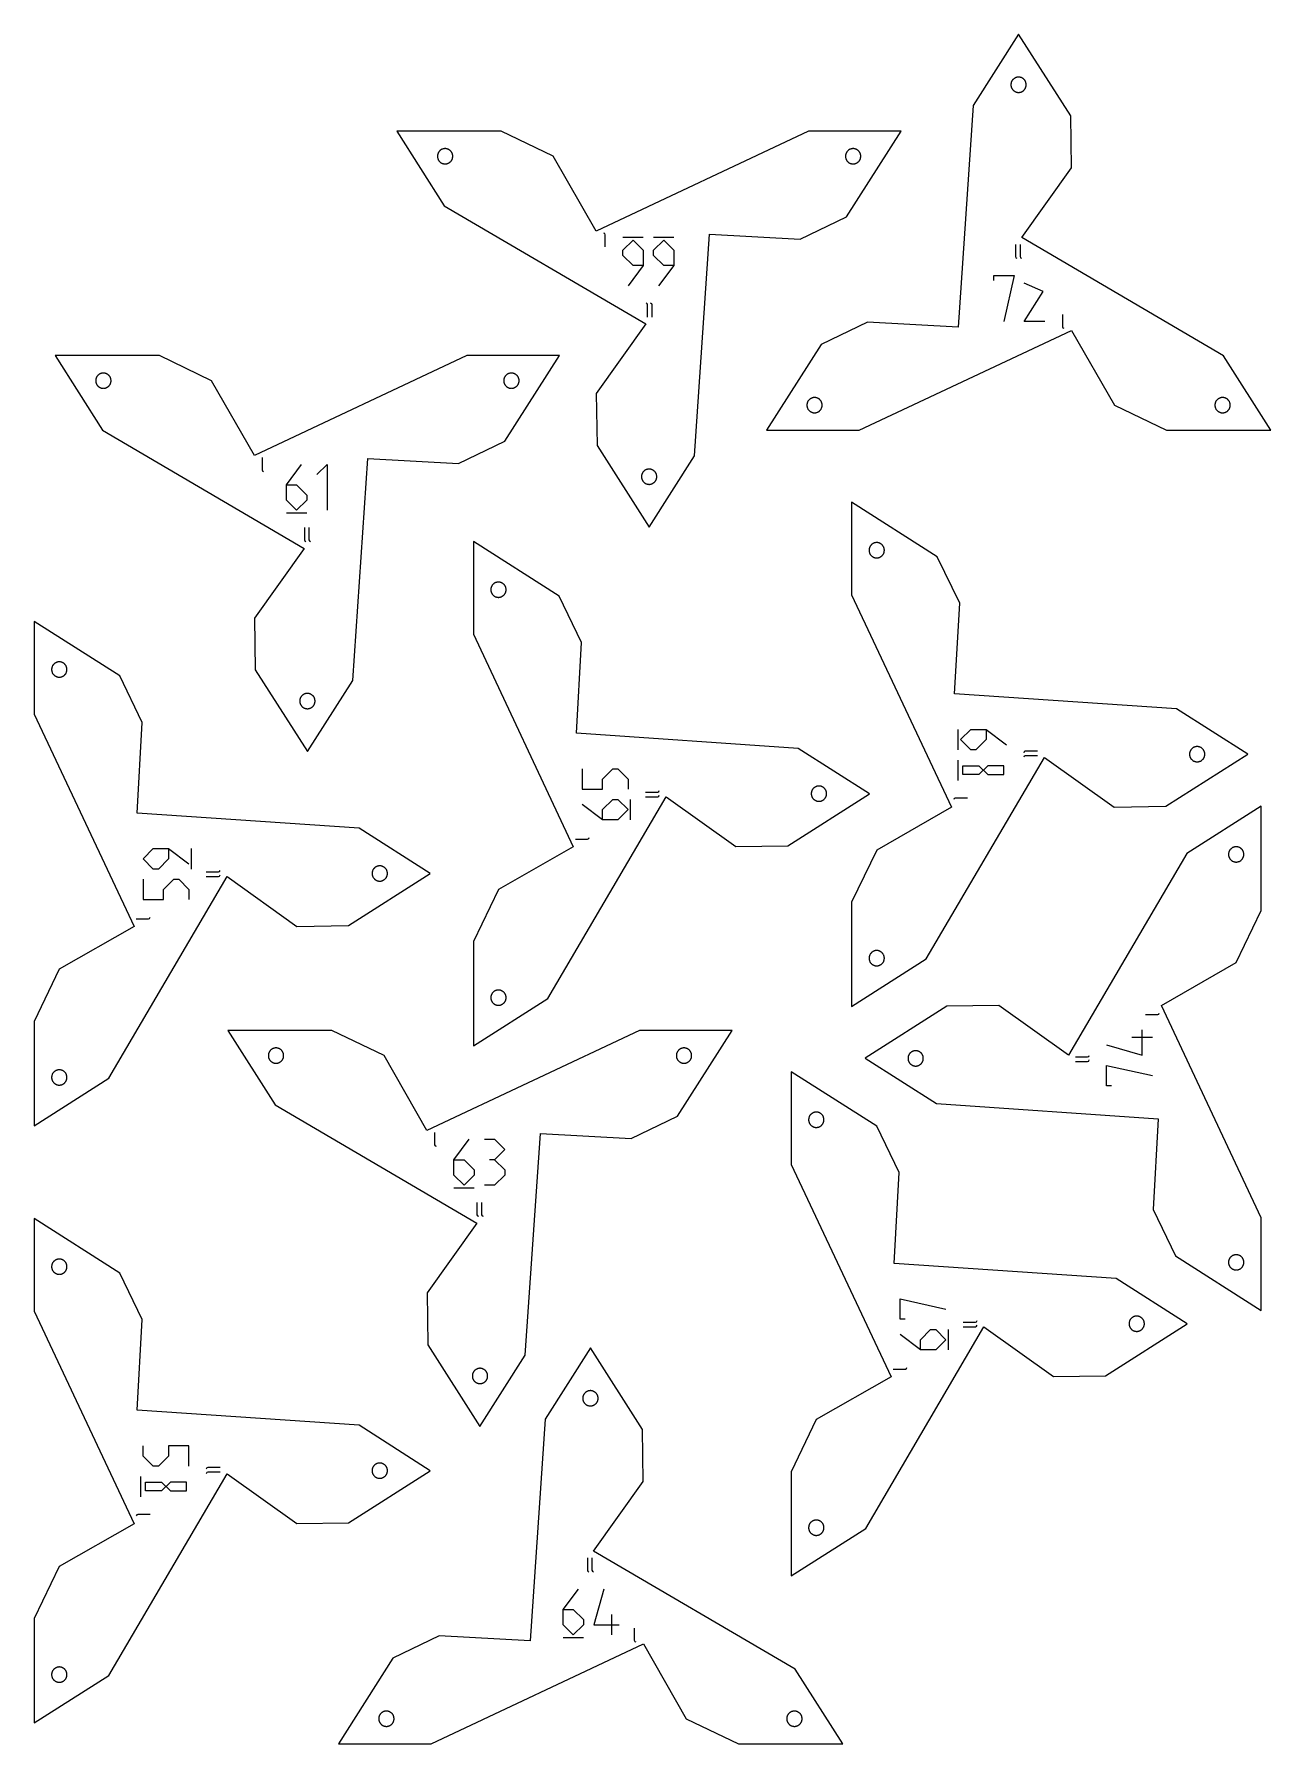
# Model space of a CAD drawing. Header units: centimetres. Extents: x 28 to 347, y 121 to 156.
# Drawn here: x 250.3 to 274.54, y 120.98 to 154.5 of the extents above; entities that cross this region are included whole.
import ezdxf

# ---------------------------------------------------------------- set-up
doc = ezdxf.new("R2010")
doc.units = ezdxf.units.CM
for name, color, linetype, true_color in [('Layer 01', 12, 'Continuous', 0xc80000), ('Layer 02', 192, 'Continuous', 0x7d26cd), ('Layer 03', 5, 'Continuous', 0x0000ff)]:
    doc.layers.add(name, color=color, linetype=linetype, true_color=true_color)

# ---------------------------------------------------------------- blocks, each defined once
blk = doc.blocks.new('k58')
at = {"layer": 'Layer 01'}
blk.add_lwpolyline([(250.298, 131.276), (250.298, 129.458), (252.257, 125.293), (250.79, 124.455), (250.298, 123.432), (250.298, 121.387), (251.759, 122.317), (254.079, 126.271), (255.445, 125.297), (256.462, 125.311), (258.065, 126.332), (256.667, 127.222), (252.318, 127.517), (252.417, 129.298), (251.978, 130.207)], close=True, dxfattribs=at)
for points in [[(250.79, 130.183), (250.64, 130.183), (250.64, 130.333), (250.64, 130.483), (250.79, 130.483), (250.94, 130.483), (250.94, 130.333), (250.94, 130.183), (250.79, 130.183)], [(257.074, 126.183), (256.924, 126.183), (256.924, 126.333), (256.924, 126.483), (257.074, 126.483), (257.224, 126.483), (257.224, 126.333), (257.224, 126.183), (257.074, 126.183)], [(250.79, 122.183), (250.64, 122.183), (250.64, 122.333), (250.64, 122.483), (250.79, 122.483), (250.94, 122.483), (250.94, 122.333), (250.94, 122.183), (250.79, 122.183)]]:
    blk.add_rational_spline(points, [1, 0.707106781187, 1, 0.707106781187, 1, 0.707106781187, 1, 0.707106781187, 1], degree=2, knots=[-0.9424778, -0.9424778, -0.9424778, -0.7068583, -0.7068583, -0.4712389, -0.4712389, -0.2356194, -0.2356194, 0, 0, 0], dxfattribs=at)
at = {"layer": 'Layer 02'}
for p, q in [((252.433, 126.62), (252.433, 126.82)), ((253.333, 126.82), (252.933, 126.82)), ((252.933, 126.82), (252.933, 126.62)), ((253.333, 126.42), (253.333, 126.82)), ((252.633, 126.42), (252.433, 126.62)), ((252.733, 126.42), (252.633, 126.42)), ((252.933, 126.62), (252.733, 126.42)), ((252.383, 126.22), (252.383, 125.82)), ((252.48, 125.935), (252.48, 126.105)), ((252.48, 126.105), (252.795, 126.105)), ((252.97, 126.105), (252.795, 125.935)), ((252.795, 126.105), (252.97, 125.935)), ((253.286, 126.105), (252.97, 126.105)), ((253.286, 125.935), (253.286, 126.105)), ((252.795, 125.935), (252.48, 125.935)), ((252.97, 125.935), (253.286, 125.935))]:
    blk.add_line(p, q, dxfattribs=at)
at = {"layer": 'Layer 03'}
for p, q in [((253.943, 126.394), (253.703, 126.394)), ((253.943, 126.304), (253.703, 126.304)), ((252.569, 125.474), (252.329, 125.474))]:
    blk.add_line(p, q, dxfattribs=at)
for centre in [(253.703, 126.364), (253.703, 126.274), (252.329, 125.444)]:
    blk.add_arc(centre, 0.03, 90, 180, dxfattribs=at)
blk = doc.blocks.new('k59')
at = {"layer": 'Layer 01'}
blk.add_lwpolyline([(250.298, 142.987), (250.298, 141.169), (252.257, 137.004), (250.79, 136.165), (250.298, 135.143), (250.298, 133.098), (251.759, 134.028), (254.079, 137.982), (255.445, 137.007), (256.462, 137.022), (258.065, 138.042), (256.667, 138.932), (252.318, 139.228), (252.417, 141.008), (251.978, 141.917)], close=True, dxfattribs=at)
for points in [[(250.79, 142.194), (250.94, 142.194), (250.94, 142.044), (250.94, 141.894), (250.79, 141.894), (250.64, 141.894), (250.64, 142.044), (250.64, 142.194), (250.79, 142.194)], [(257.074, 138.194), (257.224, 138.194), (257.224, 138.044), (257.224, 137.894), (257.074, 137.894), (256.924, 137.894), (256.924, 138.044), (256.924, 138.194), (257.074, 138.194)], [(250.79, 134.194), (250.94, 134.194), (250.94, 134.044), (250.94, 133.894), (250.79, 133.894), (250.64, 133.894), (250.64, 134.044), (250.64, 134.194), (250.79, 134.194)]]:
    blk.add_rational_spline(points, [1, 0.707106781187, 1, 0.707106781187, 1, 0.707106781187, 1, 0.707106781187, 1], degree=2, knots=[-0.9424778, -0.9424778, -0.9424778, -0.7068583, -0.7068583, -0.4712389, -0.4712389, -0.2356194, -0.2356194, 0, 0, 0], dxfattribs=at)
at = {"layer": 'Layer 02'}
for p, q in [((252.433, 138.331), (252.633, 138.531)), ((252.633, 138.531), (252.933, 138.531)), ((252.933, 138.531), (252.933, 138.331)), ((252.933, 138.531), (253.333, 138.231)), ((253.383, 138.131), (253.383, 138.531)), ((252.633, 138.131), (252.433, 138.331)), ((252.733, 138.131), (252.633, 138.131)), ((252.933, 138.331), (252.733, 138.131)), ((252.433, 137.931), (252.433, 137.531)), ((252.833, 137.731), (253.033, 137.931)), ((253.033, 137.931), (253.133, 137.931)), ((253.133, 137.931), (253.333, 137.731)), ((252.433, 137.531), (252.833, 137.531)), ((252.833, 137.531), (252.833, 137.731)), ((253.333, 137.731), (253.333, 137.531))]:
    blk.add_line(p, q, dxfattribs=at)
at = {"layer": 'Layer 03'}
for p, q in [((253.673, 138.075), (253.913, 138.075)), ((253.673, 137.985), (253.913, 137.985)), ((252.299, 137.155), (252.539, 137.155))]:
    blk.add_line(p, q, dxfattribs=at)
for centre in [(253.913, 138.105), (253.913, 138.015), (252.539, 137.185)]:
    blk.add_arc(centre, 0.03, 270, 0, dxfattribs=at)
blk = doc.blocks.new('k61')
at = {"layer": 'Layer 01'}
blk.add_lwpolyline([(260.598, 148.2), (258.78, 148.2), (254.615, 146.241), (253.777, 147.708), (252.754, 148.2), (250.709, 148.2), (251.639, 146.739), (255.593, 144.42), (254.619, 143.053), (254.633, 142.036), (255.654, 140.433), (256.544, 141.831), (256.839, 146.181), (258.62, 146.081), (259.529, 146.52)], close=True, dxfattribs=at)
for points in [[(251.805, 147.708), (251.805, 147.558), (251.655, 147.558), (251.505, 147.558), (251.505, 147.708), (251.505, 147.858), (251.655, 147.858), (251.805, 147.858), (251.805, 147.708)], [(259.805, 147.708), (259.805, 147.558), (259.655, 147.558), (259.505, 147.558), (259.505, 147.708), (259.505, 147.858), (259.655, 147.858), (259.805, 147.858), (259.805, 147.708)], [(255.805, 141.425), (255.805, 141.275), (255.655, 141.275), (255.505, 141.275), (255.505, 141.425), (255.505, 141.575), (255.655, 141.575), (255.805, 141.575), (255.805, 141.425)]]:
    blk.add_rational_spline(points, [1, 0.707106781187, 1, 0.707106781187, 1, 0.707106781187, 1, 0.707106781187, 1], degree=2, knots=[-0.9424778, -0.9424778, -0.9424778, -0.7068583, -0.7068583, -0.4712389, -0.4712389, -0.2356194, -0.2356194, 0, 0, 0], dxfattribs=at)
at = {"layer": 'Layer 02'}
for p, q in [((255.242, 145.666), (255.542, 146.066)), ((255.842, 145.866), (256.042, 146.066)), ((256.042, 146.066), (256.042, 145.166)), ((255.242, 145.666), (255.442, 145.666)), ((255.242, 145.366), (255.242, 145.666)), ((255.442, 145.666), (255.642, 145.466)), ((255.442, 145.166), (255.242, 145.366)), ((255.642, 145.366), (255.442, 145.166)), ((255.642, 145.466), (255.642, 145.366)), ((255.242, 145.116), (255.642, 145.116))]:
    blk.add_line(p, q, dxfattribs=at)
at = {"layer": 'Layer 03'}
for p, q in [((254.766, 146.2), (254.766, 145.96)), ((255.596, 144.826), (255.596, 144.586)), ((255.686, 144.826), (255.686, 144.586))]:
    blk.add_line(p, q, dxfattribs=at)
for centre in [(254.796, 145.96), (255.626, 144.586), (255.716, 144.586)]:
    blk.add_arc(centre, 0.03, 180, 270, dxfattribs=at)
blk = doc.blocks.new('k63')
at = {"layer": 'Layer 01'}
blk.add_lwpolyline([(263.981, 134.965), (262.164, 134.965), (257.999, 133.006), (257.16, 134.473), (256.137, 134.965), (254.093, 134.965), (255.023, 133.504), (258.977, 131.185), (258.002, 129.818), (258.017, 128.801), (259.037, 127.198), (259.927, 128.596), (260.223, 132.946), (262.003, 132.846), (262.912, 133.285)], close=True, dxfattribs=at)
for points in [[(255.189, 134.473), (255.189, 134.323), (255.039, 134.323), (254.889, 134.323), (254.889, 134.473), (254.889, 134.623), (255.039, 134.623), (255.189, 134.623), (255.189, 134.473)], [(263.189, 134.473), (263.189, 134.323), (263.039, 134.323), (262.889, 134.323), (262.889, 134.473), (262.889, 134.623), (263.039, 134.623), (263.189, 134.623), (263.189, 134.473)], [(259.189, 128.19), (259.189, 128.04), (259.039, 128.04), (258.889, 128.04), (258.889, 128.19), (258.889, 128.34), (259.039, 128.34), (259.189, 128.34), (259.189, 128.19)]]:
    blk.add_rational_spline(points, [1, 0.707106781187, 1, 0.707106781187, 1, 0.707106781187, 1, 0.707106781187, 1], degree=2, knots=[-0.9424778, -0.9424778, -0.9424778, -0.7068583, -0.7068583, -0.4712389, -0.4712389, -0.2356194, -0.2356194, 0, 0, 0], dxfattribs=at)
at = {"layer": 'Layer 02'}
for p, q in [((258.526, 132.431), (258.826, 132.831)), ((259.126, 132.831), (259.326, 132.831)), ((259.326, 132.831), (259.526, 132.631)), ((258.526, 132.431), (258.726, 132.431)), ((258.526, 132.131), (258.526, 132.431)), ((258.726, 132.431), (258.926, 132.231)), ((259.326, 132.431), (259.226, 132.431)), ((259.526, 132.631), (259.326, 132.431)), ((259.326, 132.431), (259.526, 132.231)), ((258.726, 131.931), (258.526, 132.131)), ((258.926, 132.131), (258.726, 131.931)), ((258.926, 132.231), (258.926, 132.131)), ((259.526, 132.131), (259.326, 131.931)), ((259.526, 132.231), (259.526, 132.131)), ((258.526, 131.881), (258.926, 131.881)), ((259.326, 131.931), (259.126, 131.931))]:
    blk.add_line(p, q, dxfattribs=at)
at = {"layer": 'Layer 03'}
for p, q in [((258.15, 132.965), (258.15, 132.725)), ((258.98, 131.591), (258.98, 131.351)), ((259.07, 131.591), (259.07, 131.351))]:
    blk.add_line(p, q, dxfattribs=at)
for centre in [(258.18, 132.725), (259.01, 131.351), (259.1, 131.351)]:
    blk.add_arc(centre, 0.03, 180, 270, dxfattribs=at)
blk = doc.blocks.new('k64')
at = {"layer": 'Layer 01'}
blk.add_lwpolyline([(256.262, 120.976), (258.08, 120.976), (262.245, 122.935), (263.083, 121.468), (264.106, 120.976), (266.15, 120.976), (265.22, 122.437), (261.267, 124.757), (262.241, 126.123), (262.226, 127.14), (261.206, 128.743), (260.316, 127.345), (260.021, 122.996), (258.24, 123.095), (257.331, 122.656)], close=True, dxfattribs=at)
for points in [[(261.354, 127.752), (261.354, 127.602), (261.204, 127.602), (261.054, 127.602), (261.054, 127.752), (261.054, 127.902), (261.204, 127.902), (261.354, 127.902), (261.354, 127.752)], [(257.354, 121.468), (257.354, 121.318), (257.204, 121.318), (257.054, 121.318), (257.054, 121.468), (257.054, 121.618), (257.204, 121.618), (257.354, 121.618), (257.354, 121.468)], [(265.354, 121.468), (265.354, 121.318), (265.204, 121.318), (265.054, 121.318), (265.054, 121.468), (265.054, 121.618), (265.204, 121.618), (265.354, 121.618), (265.354, 121.468)]]:
    blk.add_rational_spline(points, [1, 0.707106781187, 1, 0.707106781187, 1, 0.707106781187, 1, 0.707106781187, 1], degree=2, knots=[-0.9424778, -0.9424778, -0.9424778, -0.7068583, -0.7068583, -0.4712389, -0.4712389, -0.2356194, -0.2356194, 0, 0, 0], dxfattribs=at)
at = {"layer": 'Layer 02'}
for p, q in [((260.668, 123.611), (260.968, 124.011)), ((261.468, 124.011), (261.268, 123.311)), ((260.668, 123.611), (260.868, 123.611)), ((260.668, 123.311), (260.668, 123.611)), ((260.868, 123.611), (261.068, 123.411)), ((261.068, 123.411), (261.068, 123.311)), ((261.618, 123.511), (261.618, 123.111)), ((260.868, 123.111), (260.668, 123.311)), ((260.668, 123.061), (261.068, 123.061)), ((261.068, 123.311), (260.868, 123.111)), ((261.268, 123.311), (261.768, 123.311))]:
    blk.add_line(p, q, dxfattribs=at)
at = {"layer": 'Layer 03'}
for p, q in [((261.144, 124.621), (261.144, 124.381)), ((261.234, 124.621), (261.234, 124.381)), ((262.063, 123.247), (262.063, 123.007))]:
    blk.add_line(p, q, dxfattribs=at)
for centre in [(261.174, 124.381), (261.264, 124.381), (262.093, 123.007)]:
    blk.add_arc(centre, 0.03, 180, 270, dxfattribs=at)
blk = doc.blocks.new('k65')
at = {"layer": 'Layer 01'}
blk.add_lwpolyline([(258.909, 144.552), (258.909, 142.734), (260.868, 138.569), (259.401, 137.73), (258.909, 136.708), (258.909, 134.663), (260.37, 135.593), (262.689, 139.547), (264.056, 138.572), (265.073, 138.587), (266.676, 139.607), (265.278, 140.497), (260.928, 140.793), (261.028, 142.573), (260.589, 143.482)], close=True, dxfattribs=at)
for points in [[(259.401, 143.759), (259.551, 143.759), (259.551, 143.609), (259.551, 143.459), (259.401, 143.459), (259.251, 143.459), (259.251, 143.609), (259.251, 143.759), (259.401, 143.759)], [(265.684, 139.759), (265.834, 139.759), (265.834, 139.609), (265.834, 139.459), (265.684, 139.459), (265.534, 139.459), (265.534, 139.609), (265.534, 139.759), (265.684, 139.759)], [(259.401, 135.759), (259.551, 135.759), (259.551, 135.609), (259.551, 135.459), (259.401, 135.459), (259.251, 135.459), (259.251, 135.609), (259.251, 135.759), (259.401, 135.759)]]:
    blk.add_rational_spline(points, [1, 0.707106781187, 1, 0.707106781187, 1, 0.707106781187, 1, 0.707106781187, 1], degree=2, knots=[-0.9424778, -0.9424778, -0.9424778, -0.7068583, -0.7068583, -0.4712389, -0.4712389, -0.2356194, -0.2356194, 0, 0, 0], dxfattribs=at)
at = {"layer": 'Layer 02'}
for p, q in [((261.043, 140.096), (261.043, 139.696)), ((261.443, 139.896), (261.643, 140.096)), ((261.443, 139.696), (261.443, 139.896)), ((261.643, 140.096), (261.743, 140.096)), ((261.743, 140.096), (261.943, 139.896)), ((261.943, 139.896), (261.943, 139.696)), ((261.043, 139.696), (261.443, 139.696)), ((261.443, 139.296), (261.643, 139.496)), ((261.643, 139.496), (261.743, 139.496)), ((261.743, 139.496), (261.943, 139.296)), ((261.993, 139.096), (261.993, 139.496)), ((261.443, 139.096), (261.043, 139.396)), ((261.443, 139.096), (261.443, 139.296)), ((261.943, 139.296), (261.743, 139.096)), ((261.743, 139.096), (261.443, 139.096))]:
    blk.add_line(p, q, dxfattribs=at)
at = {"layer": 'Layer 03'}
for p, q in [((262.283, 139.64), (262.523, 139.64)), ((262.283, 139.55), (262.523, 139.55)), ((260.909, 138.72), (261.149, 138.72))]:
    blk.add_line(p, q, dxfattribs=at)
for centre, end in [((262.523, 139.67), 0), ((262.523, 139.58), 360), ((261.149, 138.75), 0)]:
    blk.add_arc(centre, 0.03, 270, end, dxfattribs=at)
blk = doc.blocks.new('k66')
at = {"layer": 'Layer 01'}
blk.add_lwpolyline([(267.297, 152.6), (265.479, 152.6), (261.314, 150.642), (260.476, 152.109), (259.453, 152.6), (257.409, 152.6), (258.339, 151.14), (262.292, 148.82), (261.318, 147.454), (261.333, 146.437), (262.353, 144.834), (263.243, 146.232), (263.538, 150.581), (265.319, 150.482), (266.228, 150.92)], close=True, dxfattribs=at)
for points in [[(258.205, 152.109), (258.205, 152.259), (258.355, 152.259), (258.505, 152.259), (258.505, 152.109), (258.505, 151.959), (258.355, 151.959), (258.205, 151.959), (258.205, 152.109)], [(266.205, 152.109), (266.205, 152.259), (266.355, 152.259), (266.505, 152.259), (266.505, 152.109), (266.505, 151.959), (266.355, 151.959), (266.205, 151.959), (266.205, 152.109)], [(262.205, 145.825), (262.205, 145.975), (262.355, 145.975), (262.505, 145.975), (262.505, 145.825), (262.505, 145.675), (262.355, 145.675), (262.205, 145.675), (262.205, 145.825)]]:
    blk.add_rational_spline(points, [1, 0.707106781187, 1, 0.707106781187, 1, 0.707106781187, 1, 0.707106781187, 1], degree=2, knots=[-0.9424778, -0.9424778, -0.9424778, -0.7068583, -0.7068583, -0.4712389, -0.4712389, -0.2356194, -0.2356194, 0, 0, 0], dxfattribs=at)
at = {"layer": 'Layer 02'}
for p, q in [((262.241, 150.516), (261.841, 150.516)), ((261.841, 150.266), (262.041, 150.466)), ((261.841, 150.166), (261.841, 150.266)), ((262.041, 150.466), (262.241, 150.266)), ((262.241, 150.266), (262.241, 149.966)), ((262.841, 150.516), (262.441, 150.516)), ((262.441, 150.266), (262.641, 150.466)), ((262.441, 150.166), (262.441, 150.266)), ((262.641, 150.466), (262.841, 150.266)), ((262.841, 150.266), (262.841, 149.966)), ((262.041, 149.966), (261.841, 150.166)), ((262.241, 149.966), (261.941, 149.566)), ((262.241, 149.966), (262.041, 149.966)), ((262.641, 149.966), (262.441, 150.166)), ((262.841, 149.966), (262.541, 149.566)), ((262.841, 149.966), (262.641, 149.966))]:
    blk.add_line(p, q, dxfattribs=at)
at = {"layer": 'Layer 03'}
for p, q in [((261.495, 150.33), (261.495, 150.57)), ((262.325, 148.956), (262.325, 149.196)), ((262.415, 148.956), (262.415, 149.196))]:
    blk.add_line(p, q, dxfattribs=at)
for centre in [(261.465, 150.57), (262.295, 149.196), (262.385, 149.196)]:
    blk.add_arc(centre, 0.03, 360, 90, dxfattribs=at)
blk = doc.blocks.new('k67')
at = {"layer": 'Layer 01'}
blk.add_lwpolyline([(265.14, 134.157), (265.14, 132.339), (267.098, 128.174), (265.632, 127.336), (265.14, 126.313), (265.14, 124.269), (266.601, 125.199), (268.92, 129.152), (270.286, 128.178), (271.304, 128.192), (272.907, 129.213), (271.509, 130.103), (267.159, 130.398), (267.259, 132.179), (266.82, 133.088)], close=True, dxfattribs=at)
for points in [[(265.632, 133.364), (265.782, 133.364), (265.782, 133.214), (265.782, 133.064), (265.632, 133.064), (265.482, 133.064), (265.482, 133.214), (265.482, 133.364), (265.632, 133.364)], [(271.915, 129.364), (272.065, 129.364), (272.065, 129.214), (272.065, 129.064), (271.915, 129.064), (271.765, 129.064), (271.765, 129.214), (271.765, 129.364), (271.915, 129.364)], [(265.632, 125.364), (265.782, 125.364), (265.782, 125.214), (265.782, 125.064), (265.632, 125.064), (265.482, 125.064), (265.482, 125.214), (265.482, 125.364), (265.632, 125.364)]]:
    blk.add_rational_spline(points, [1, 0.707106781187, 1, 0.707106781187, 1, 0.707106781187, 1, 0.707106781187, 1], degree=2, knots=[-0.9424778, -0.9424778, -0.9424778, -0.7068583, -0.7068583, -0.4712389, -0.4712389, -0.2356194, -0.2356194, 0, 0, 0], dxfattribs=at)
at = {"layer": 'Layer 02'}
for p, q in [((267.274, 129.301), (267.274, 129.701)), ((267.274, 129.701), (268.174, 129.501)), ((267.374, 129.301), (267.274, 129.301)), ((267.674, 128.901), (267.874, 129.101)), ((267.874, 129.101), (267.974, 129.101)), ((267.974, 129.101), (268.174, 128.901)), ((268.224, 128.701), (268.224, 129.101)), ((267.674, 128.701), (267.274, 129.001)), ((267.674, 128.701), (267.674, 128.901)), ((268.174, 128.901), (267.974, 128.701)), ((267.974, 128.701), (267.674, 128.701))]:
    blk.add_line(p, q, dxfattribs=at)
at = {"layer": 'Layer 03'}
for p, q in [((268.514, 129.245), (268.754, 129.245)), ((268.514, 129.155), (268.754, 129.155)), ((267.14, 128.325), (267.38, 128.325))]:
    blk.add_line(p, q, dxfattribs=at)
for centre in [(268.754, 129.275), (268.754, 129.185), (267.38, 128.355)]:
    blk.add_arc(centre, 0.03, 270, 0, dxfattribs=at)
blk = doc.blocks.new('k68')
at = {"layer": 'Layer 01'}
blk.add_lwpolyline([(266.325, 145.325), (266.325, 143.507), (268.284, 139.342), (266.817, 138.504), (266.325, 137.481), (266.325, 135.437), (267.786, 136.367), (270.105, 140.32), (271.472, 139.346), (272.489, 139.361), (274.092, 140.381), (272.694, 141.271), (268.345, 141.566), (268.444, 143.347), (268.005, 144.256)], close=True, dxfattribs=at)
for points in [[(266.817, 144.233), (266.667, 144.233), (266.667, 144.383), (266.667, 144.533), (266.817, 144.533), (266.967, 144.533), (266.967, 144.383), (266.967, 144.233), (266.817, 144.233)], [(273.1, 140.233), (272.95, 140.233), (272.95, 140.383), (272.95, 140.533), (273.1, 140.533), (273.25, 140.533), (273.25, 140.383), (273.25, 140.233), (273.1, 140.233)], [(266.817, 136.233), (266.667, 136.233), (266.667, 136.383), (266.667, 136.533), (266.817, 136.533), (266.967, 136.533), (266.967, 136.383), (266.967, 136.233), (266.817, 136.233)]]:
    blk.add_rational_spline(points, [1, 0.707106781187, 1, 0.707106781187, 1, 0.707106781187, 1, 0.707106781187, 1], degree=2, knots=[-0.9424778, -0.9424778, -0.9424778, -0.7068583, -0.7068583, -0.4712389, -0.4712389, -0.2356194, -0.2356194, 0, 0, 0], dxfattribs=at)
at = {"layer": 'Layer 02'}
for p, q in [((268.41, 140.869), (268.41, 140.469)), ((268.46, 140.669), (268.66, 140.869)), ((268.66, 140.869), (268.96, 140.869)), ((268.96, 140.869), (268.96, 140.669)), ((268.96, 140.869), (269.36, 140.569)), ((268.66, 140.469), (268.46, 140.669)), ((268.96, 140.669), (268.76, 140.469)), ((268.41, 140.269), (268.41, 139.869)), ((268.507, 139.985), (268.507, 140.154)), ((268.507, 140.154), (268.822, 140.154)), ((268.76, 140.469), (268.66, 140.469)), ((268.997, 140.154), (268.822, 139.985)), ((268.822, 140.154), (268.997, 139.985)), ((269.312, 140.154), (268.997, 140.154)), ((269.312, 139.985), (269.312, 140.154)), ((268.822, 139.985), (268.507, 139.985)), ((268.997, 139.985), (269.312, 139.985))]:
    blk.add_line(p, q, dxfattribs=at)
at = {"layer": 'Layer 03'}
for p, q in [((269.97, 140.443), (269.73, 140.443)), ((269.97, 140.353), (269.73, 140.353)), ((268.596, 139.524), (268.356, 139.524))]:
    blk.add_line(p, q, dxfattribs=at)
for centre in [(269.73, 140.413), (269.73, 140.323), (268.356, 139.494)]:
    blk.add_arc(centre, 0.03, 90, 180, dxfattribs=at)
blk = doc.blocks.new('k74')
at = {"layer": 'Layer 01'}
blk.add_lwpolyline([(274.356, 129.475), (274.356, 131.293), (272.398, 135.458), (273.865, 136.297), (274.356, 137.319), (274.356, 139.364), (272.896, 138.434), (270.576, 134.48), (269.21, 135.455), (268.192, 135.44), (266.59, 134.42), (267.987, 133.53), (272.337, 133.234), (272.238, 131.454), (272.676, 130.545)], close=True, dxfattribs=at)
for points in [[(273.865, 138.568), (274.015, 138.568), (274.015, 138.418), (274.015, 138.268), (273.865, 138.268), (273.715, 138.268), (273.715, 138.418), (273.715, 138.568), (273.865, 138.568)], [(267.581, 134.568), (267.731, 134.568), (267.731, 134.418), (267.731, 134.268), (267.581, 134.268), (267.431, 134.268), (267.431, 134.418), (267.431, 134.568), (267.581, 134.568)], [(273.865, 130.568), (274.015, 130.568), (274.015, 130.418), (274.015, 130.268), (273.865, 130.268), (273.715, 130.268), (273.715, 130.418), (273.715, 130.568), (273.865, 130.568)]]:
    blk.add_rational_spline(points, [1, 0.707106781187, 1, 0.707106781187, 1, 0.707106781187, 1, 0.707106781187, 1], degree=2, knots=[-0.9424778, -0.9424778, -0.9424778, -0.7068583, -0.7068583, -0.4712389, -0.4712389, -0.2356194, -0.2356194, 0, 0, 0], dxfattribs=at)
at = {"layer": 'Layer 02'}
for p, q in [((271.822, 134.831), (272.222, 134.831)), ((272.022, 134.481), (272.022, 134.981)), ((271.322, 134.681), (272.022, 134.481)), ((271.322, 133.881), (271.322, 134.281)), ((271.322, 134.281), (272.222, 134.081)), ((271.422, 133.881), (271.322, 133.881))]:
    blk.add_line(p, q, dxfattribs=at)
at = {"layer": 'Layer 03'}
for p, q in [((272.086, 135.277), (272.326, 135.277)), ((270.712, 134.447), (270.952, 134.447)), ((270.712, 134.357), (270.952, 134.357))]:
    blk.add_line(p, q, dxfattribs=at)
for centre in [(272.326, 135.307), (270.952, 134.477), (270.952, 134.387)]:
    blk.add_arc(centre, 0.03, 270, 0, dxfattribs=at)
blk = doc.blocks.new('k72')
at = {"layer": 'Layer 01'}
blk.add_lwpolyline([(264.655, 146.736), (266.473, 146.736), (270.638, 148.695), (271.477, 147.228), (272.499, 146.736), (274.544, 146.736), (273.614, 148.197), (269.66, 150.516), (270.635, 151.883), (270.62, 152.9), (269.599, 154.503), (268.71, 153.105), (268.414, 148.756), (266.634, 148.855), (265.725, 148.416)], close=True, dxfattribs=at)
for points in [[(269.748, 153.511), (269.748, 153.361), (269.598, 153.361), (269.448, 153.361), (269.448, 153.511), (269.448, 153.661), (269.598, 153.661), (269.748, 153.661), (269.748, 153.511)], [(265.748, 147.228), (265.748, 147.078), (265.598, 147.078), (265.448, 147.078), (265.448, 147.228), (265.448, 147.378), (265.598, 147.378), (265.748, 147.378), (265.748, 147.228)], [(273.748, 147.228), (273.748, 147.078), (273.598, 147.078), (273.448, 147.078), (273.448, 147.228), (273.448, 147.378), (273.598, 147.378), (273.748, 147.378), (273.748, 147.228)]]:
    blk.add_rational_spline(points, [1, 0.707106781187, 1, 0.707106781187, 1, 0.707106781187, 1, 0.707106781187, 1], degree=2, knots=[-0.9424778, -0.9424778, -0.9424778, -0.7068583, -0.7068583, -0.4712389, -0.4712389, -0.2356194, -0.2356194, 0, 0, 0], dxfattribs=at)
at = {"layer": 'Layer 02'}
for p, q in [((269.111, 149.671), (269.111, 149.771)), ((269.111, 149.771), (269.511, 149.771)), ((269.511, 149.771), (269.311, 148.871)), ((270.08, 149.459), (269.711, 149.621)), ((269.711, 148.871), (270.08, 149.459)), ((270.111, 148.871), (269.711, 148.871))]:
    blk.add_line(p, q, dxfattribs=at)
at = {"layer": 'Layer 03'}
for p, q in [((269.537, 150.381), (269.537, 150.141)), ((269.627, 150.381), (269.627, 150.141)), ((270.457, 149.007), (270.457, 148.767))]:
    blk.add_line(p, q, dxfattribs=at)
for centre in [(269.567, 150.141), (269.657, 150.141), (270.487, 148.767)]:
    blk.add_arc(centre, 0.03, 180, 270, dxfattribs=at)

msp = doc.modelspace()

# ---------------------------------------------------------------- block references
for name in ['k72', 'k66', 'k61', 'k68', 'k65', 'k59', 'k74', 'k63', 'k67', 'k58', 'k64']:
    msp.add_blockref(name, (0, 0))

doc.saveas('drawing.dxf')
